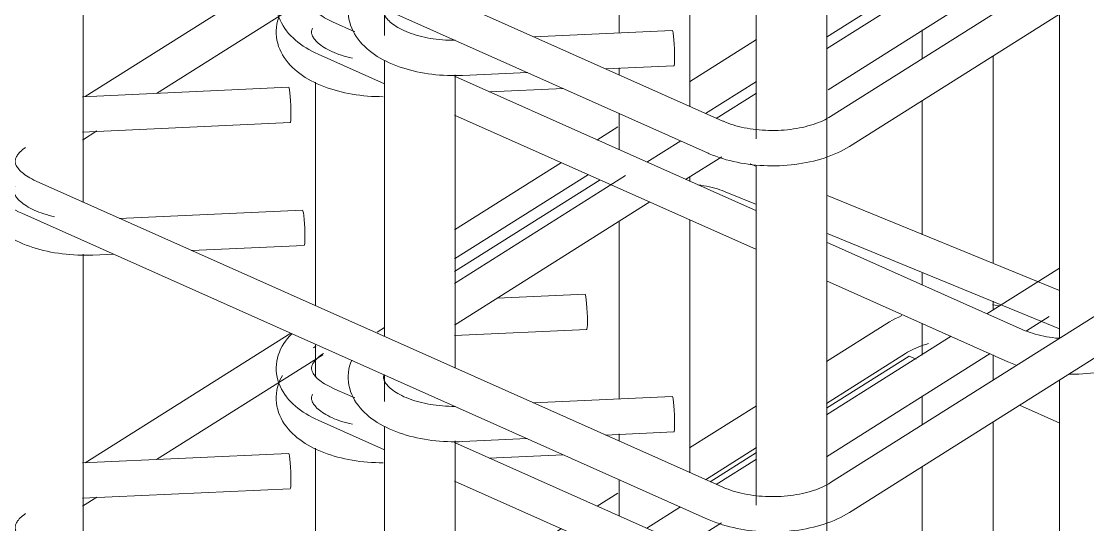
# Model space of a CAD drawing. Header units: millimetres. Extents: x -5792 to 12184, y -1888 to 8188.
# Drawn here: x 11337.4 to 11578.8, y 6353.3 to 6467.2 of the extents above; entities that cross this region are included whole.
import ezdxf

# ---------------------------------------------------------------- set-up
doc = ezdxf.new("R2010")
doc.units = ezdxf.units.MM
doc.layers.add('S-COLS', color=52, linetype='Continuous', lineweight=18)
doc.layers.add('S-RBAR', color=171, linetype='Continuous', lineweight=18)

# ---------------------------------------------------------------- blocks, each defined once
blk = doc.blocks.new('Rebar Bar - Part 4115378857-431004-3D Ortho')
at = {"layer": 'S-RBAR'}
for p, q in [((1531.31, 6426.24), (1531.31, 6497.42)), ((1531.31, 6343.36), (1531.31, 6414.53))]:
    blk.add_line(p, q, dxfattribs=at)
blk = doc.blocks.new('Rebar Bar - Part 3895964445-431004-3D Ortho')
at = {"layer": 'S-RBAR'}
for p, q in [((1599.5, 6469.93), (1599.5, 6464.02)), ((1599.5, 6458.25), (1599.5, 6395.89)), ((1615.5, 6388.73), (1615.5, 6455.11)), ((1599.5, 6387.18), (1599.5, 6381.14)), ((1599.5, 6375.39), (1599.5, 6313.01)), ((1615.5, 6306.28), (1615.5, 6372.24))]:
    blk.add_line(p, q, dxfattribs=at)
blk = doc.blocks.new('Rebar Bar - Part 3545093425-431004-3D Ortho')
at = {"layer": 'S-RBAR'}
for p, q in [((1699.69, 6111.71), (1699.69, 7337.87)), ((1683.69, 6517.5), (1683.69, 6440.59)), ((1683.69, 6434.62), (1683.69, 6357.71))]:
    blk.add_line(p, q, dxfattribs=at)
blk = doc.blocks.new('Rebar Bar - Part 1881958137-431004-3D Ortho')
at = {"layer": 'S-RBAR'}
for p, q in [((1583.92, 6453.43), (1583.92, 6402.81)), ((1583.92, 6394), (1583.92, 6386.67)), ((1583.92, 6370.56), (1583.92, 6319.93))]:
    blk.add_line(p, q, dxfattribs=at)
blk = doc.blocks.new('Rebar Bar - Part 1881958137-V4-3D Ortho')
at = {"layer": 'S-RBAR'}
for p, q in [((1668.66, 6447.91), (1668.66, 6505.14)), ((1652.66, 6504.81), (1652.66, 6464.54)), ((1652.66, 6456.68), (1652.66, 6455.04)), ((1652.66, 6446.39), (1652.66, 6438.09)), ((1668.66, 6430.96), (1668.66, 6432.03)), ((1652.66, 6421.94), (1652.66, 6381.68)), ((1668.66, 6365.02), (1668.66, 6422.28)), ((1652.66, 6373.82), (1652.66, 6372.16)), ((1652.66, 6363.51), (1652.66, 6355.22))]:
    blk.add_line(p, q, dxfattribs=at)
blk = doc.blocks.new('Rebar Bar - Part 2522033416-431004-3D Ortho')
at = {"layer": 'S-RBAR'}
for p, q in [((1752.3, 6468.87), (1752.3, 6395.4)), ((1752.3, 6385.98), (1752.3, 6312.52))]:
    blk.add_line(p, q, dxfattribs=at)
blk = doc.blocks.new('Rebar Bar - Part 2227165887-V7-3D Ortho')
at = {"layer": 'S-RBAR'}
for points in [[(1737.15, 6403.04, 0), (1737.72, 6402.95, 0), (1738.56, 6402.82, 0)], [(1713.23, 6398.81, 0), (1713.87, 6399.21, 0), (1714.54, 6399.58, 0), (1715.22, 6399.94, 0), (1715.92, 6400.27, 0), (1716.65, 6400.6, 0)], [(1717.49, 6392.05, 0), (1717.9, 6392.3, 0), (1718.34, 6392.54, 0), (1718.8, 6392.78, 0), (1719.29, 6393.01, 0), (1719.8, 6393.24, 0), (1720.33, 6393.46, 0), (1720.89, 6393.67, 0), (1721.46, 6393.88, 0), (1722.06, 6394.07, 0), (1722.67, 6394.25, 0)]]:
    blk.add_polyline3d(points, dxfattribs=at)
blk = doc.blocks.new('Rebar Bar - Part 1868550686-V8-3D Ortho')
at = {"layer": 'S-RBAR'}
for p, q in [((1713.23, 6398.81), (1699.56, 6390.2)), ((1699.56, 6380.74), (1717.49, 6392.05)), ((1683.72, 6380.21), (1668.54, 6370.64)), ((1672.16, 6363.46), (1683.72, 6370.75)), ((1652.32, 6360.42), (1647.64, 6357.46)), ((1639.58, 6352.38), (1615.38, 6337.12)), ((1615.38, 6327.66), (1648.36, 6348.46)), ((1578.31, 6313.75), (1531.77, 6284.41)), ((1547.94, 6285.15), (1585.56, 6308.86)), ((1531.19, 6274.58), (1534.42, 6276.62))]:
    blk.add_line(p, q, dxfattribs=at)
blk = doc.blocks.new('Rebar Bar - Part 4080672464-431004-3D Ortho')
at = {"layer": 'S-RBAR'}
for p, q in [((1577.83, 6286.52), (1531.19, 6284.38)), ((1531.19, 6276.37), (1578.2, 6278.53))]:
    blk.add_line(p, q, dxfattribs=at)
for points in [[(1577.84, 6286.52, 0), (1577.93, 6286.35, 0), (1578.02, 6285.91, 0), (1578.1, 6285.25, 0), (1578.19, 6284.4, 0), (1578.26, 6283.43, 0), (1578.31, 6282.39, 0), (1578.35, 6281.36, 0), (1578.36, 6280.41, 0)], [(1578.36, 6280.41, 0), (1578.35, 6279.6, 0), (1578.31, 6279, 0), (1578.26, 6278.63, 0), (1578.19, 6278.53, 0)]]:
    blk.add_polyline3d(points, dxfattribs=at)
blk = doc.blocks.new('Rebar Bar - Part 3575411732-431004-3D Ortho')
at = {"layer": 'S-RBAR'}
for points in [[(1517.41, 6258, 0), (1516.7, 6258.33, 0), (1516, 6258.68, 0), (1515.33, 6259.05, 0), (1514.67, 6259.43, 0), (1514.04, 6259.84, 0), (1513.43, 6260.27, 0), (1512.84, 6260.71, 0), (1512.27, 6261.18, 0), (1511.73, 6261.67, 0), (1511.22, 6262.18, 0), (1510.73, 6262.71, 0), (1510.27, 6263.26, 0), (1509.85, 6263.84, 0), (1509.46, 6264.44, 0), (1509.11, 6265.06, 0), (1508.79, 6265.71, 0), (1508.52, 6266.37, 0), (1508.3, 6267.06, 0), (1508.13, 6267.76, 0), (1508, 6268.47, 0), (1507.93, 6269.19, 0), (1507.92, 6269.92, 0), (1507.96, 6270.64, 0), (1508.05, 6271.36, 0), (1508.19, 6272.07, 0), (1508.39, 6272.77, 0), (1508.63, 6273.44, 0), (1508.92, 6274.1, 0), (1509.25, 6274.74, 0), (1509.62, 6275.35, 0), (1510.02, 6275.94, 0), (1510.46, 6276.51, 0), (1510.93, 6277.05, 0), (1511.43, 6277.57, 0), (1511.95, 6278.07, 0), (1512.51, 6278.55, 0), (1513.08, 6279.01, 0), (1513.68, 6279.45, 0), (1514.3, 6279.87, 0), (1514.95, 6280.26, 0)], [(1520.67, 6265.3, 0), (1520.18, 6265.53, 0), (1519.72, 6265.77, 0), (1519.28, 6266.01, 0), (1518.86, 6266.25, 0), (1518.48, 6266.5, 0), (1518.12, 6266.74, 0), (1517.79, 6266.99, 0), (1517.49, 6267.24, 0), (1517.22, 6267.48, 0), (1516.98, 6267.72, 0), (1516.77, 6267.95, 0), (1516.58, 6268.18, 0), (1516.43, 6268.39, 0), (1516.3, 6268.59, 0), (1516.19, 6268.78, 0), (1516.1, 6268.96, 0), (1516.04, 6269.12, 0), (1515.99, 6269.27, 0), (1515.95, 6269.41, 0), (1515.93, 6269.54, 0), (1515.92, 6269.67, 0), (1515.92, 6269.79, 0), (1515.92, 6269.92, 0), (1515.94, 6270.04, 0), (1515.97, 6270.18, 0), (1516.01, 6270.32, 0), (1516.06, 6270.48, 0), (1516.14, 6270.65, 0), (1516.23, 6270.83, 0), (1516.35, 6271.02, 0), (1516.49, 6271.23, 0), (1516.66, 6271.45, 0), (1516.85, 6271.68, 0), (1517.08, 6271.91, 0), (1517.33, 6272.15, 0), (1517.61, 6272.4, 0), (1517.93, 6272.65, 0), (1518.27, 6272.89, 0)]]:
    blk.add_polyline3d(points, dxfattribs=at)
blk = doc.blocks.new('Rebar Bar - Part 1868550686-431004-3D Ortho')
at = {"layer": 'S-RBAR'}
for p, q in [((1899.55, 6322.52), (1700.51, 6197.03)), ((1704.78, 6190.26), (1903.81, 6315.75))]:
    blk.add_line(p, q, dxfattribs=at)
blk = doc.blocks.new('Rebar Bar - Part 1868550686-V11-3D Ortho')
at = {"layer": 'S-RBAR'}
for p, q in [((1713.23, 6481.7), (1699.56, 6473.08)), ((1699.56, 6463.63), (1717.49, 6474.93)), ((1683.72, 6463.09), (1668.54, 6453.52)), ((1672.16, 6446.35), (1683.72, 6453.63)), ((1652.32, 6443.3), (1647.63, 6440.34)), ((1639.56, 6435.25), (1615.38, 6420)), ((1615.38, 6410.55), (1648.35, 6431.33)), ((1578.31, 6396.63), (1531.77, 6367.29)), ((1547.94, 6368.03), (1585.56, 6391.74)), ((1531.19, 6357.47), (1534.42, 6359.5))]:
    blk.add_line(p, q, dxfattribs=at)
blk = doc.blocks.new('Rebar Bar - Part 4006881331-431004-3D Ortho')
at = {"layer": 'S-RBAR'}
for p, q in [((1676.09, 6196), (1520.67, 6265.3)), ((1517.41, 6258), (1672.83, 6188.7))]:
    blk.add_line(p, q, dxfattribs=at)
blk = doc.blocks.new('Rebar Bar - Part 2227165887-431004-3D Ortho')
at = {"layer": 'S-RBAR'}
for points in [[(1700.51, 6197.03, 0), (1700.1, 6196.78, 0), (1699.67, 6196.54, 0), (1699.21, 6196.3, 0), (1698.73, 6196.07, 0), (1698.23, 6195.85, 0), (1697.7, 6195.64, 0), (1697.15, 6195.43, 0), (1696.57, 6195.24, 0), (1695.98, 6195.05, 0), (1695.38, 6194.88, 0), (1694.75, 6194.72, 0), (1694.11, 6194.57, 0), (1693.46, 6194.44, 0), (1692.79, 6194.32, 0), (1692.12, 6194.21, 0), (1691.43, 6194.12, 0), (1690.73, 6194.04, 0), (1690.03, 6193.97, 0), (1689.32, 6193.92, 0), (1688.61, 6193.89, 0), (1687.9, 6193.87, 0), (1687.18, 6193.86, 0), (1686.47, 6193.87, 0), (1685.76, 6193.9, 0), (1685.05, 6193.94, 0), (1684.34, 6194, 0), (1683.64, 6194.07, 0), (1682.95, 6194.15, 0), (1682.27, 6194.25, 0), (1681.6, 6194.37, 0), (1680.93, 6194.49, 0), (1680.29, 6194.63, 0), (1679.65, 6194.79, 0), (1679.03, 6194.95, 0), (1678.43, 6195.13, 0), (1677.85, 6195.32, 0), (1677.29, 6195.52, 0), (1676.75, 6195.73, 0), (1676.23, 6195.94, 0), (1676.09, 6196, 0)], [(1704.78, 6190.26, 0), (1704.13, 6189.87, 0), (1703.46, 6189.49, 0), (1702.77, 6189.14, 0), (1702.06, 6188.8, 0), (1701.33, 6188.48, 0), (1700.59, 6188.18, 0), (1699.83, 6187.9, 0), (1699.06, 6187.63, 0), (1698.27, 6187.39, 0), (1697.46, 6187.16, 0), (1696.65, 6186.95, 0), (1695.82, 6186.76, 0), (1694.99, 6186.59, 0), (1694.14, 6186.43, 0), (1693.28, 6186.29, 0), (1692.42, 6186.18, 0), (1691.55, 6186.08, 0), (1690.68, 6186, 0), (1689.8, 6185.94, 0), (1688.92, 6185.89, 0), (1688.03, 6185.87, 0), (1687.15, 6185.86, 0), (1686.26, 6185.88, 0), (1685.38, 6185.91, 0), (1684.5, 6185.96, 0), (1683.62, 6186.03, 0), (1682.75, 6186.12, 0), (1681.88, 6186.22, 0), (1681.02, 6186.35, 0), (1680.17, 6186.49, 0), (1679.33, 6186.66, 0), (1678.5, 6186.84, 0), (1677.68, 6187.04, 0), (1676.87, 6187.25, 0), (1676.07, 6187.49, 0), (1675.29, 6187.74, 0), (1674.52, 6188.01, 0), (1673.77, 6188.3, 0), (1673.03, 6188.61, 0), (1672.83, 6188.7, 0)]]:
    blk.add_polyline3d(points, dxfattribs=at)
blk = doc.blocks.new('Rebar Bar - Part 1868550686-V13-3D Ortho')
at = {"layer": 'S-RBAR'}
for p, q in [((1713.23, 6564.58), (1699.56, 6555.96)), ((1699.56, 6546.51), (1717.49, 6557.81)), ((1683.72, 6545.97), (1668.54, 6536.4)), ((1672.16, 6529.23), (1683.72, 6536.52)), ((1652.32, 6526.18), (1647.61, 6523.21)), ((1639.55, 6518.12), (1615.38, 6502.88)), ((1615.38, 6493.43), (1648.33, 6514.21)), ((1578.31, 6479.51), (1531.77, 6450.17)), ((1547.94, 6450.91), (1585.56, 6474.63)), ((1531.19, 6440.35), (1534.42, 6442.39))]:
    blk.add_line(p, q, dxfattribs=at)
blk = doc.blocks.new('Rebar Bar - Part 3575411732-V9-3D Ortho')
at = {"layer": 'S-RBAR'}
for points in [[(1509.06, 6268.25, 0), (1508.72, 6267.62, 0), (1508.42, 6266.97, 0), (1508.16, 6266.3, 0), (1507.95, 6265.61, 0), (1507.79, 6264.9, 0), (1507.69, 6264.19, 0), (1507.63, 6263.46, 0), (1507.63, 6262.74, 0), (1507.69, 6262.01, 0), (1507.8, 6261.3, 0), (1507.96, 6260.59, 0), (1508.17, 6259.9, 0), (1508.43, 6259.23, 0), (1508.73, 6258.58, 0), (1509.07, 6257.95, 0), (1509.45, 6257.34, 0), (1509.87, 6256.76, 0), (1510.31, 6256.2, 0), (1510.79, 6255.66, 0), (1511.3, 6255.15, 0), (1511.83, 6254.66, 0), (1512.39, 6254.18, 0), (1512.98, 6253.73, 0), (1513.58, 6253.3, 0), (1514.21, 6252.89, 0), (1514.86, 6252.5, 0), (1515.53, 6252.12, 0), (1516.22, 6251.77, 0), (1516.93, 6251.43, 0), (1517.66, 6251.11, 0), (1518.4, 6250.81, 0), (1519.16, 6250.53, 0), (1519.94, 6250.27, 0), (1520.73, 6250.02, 0), (1521.53, 6249.8, 0), (1522.34, 6249.59, 0), (1523.17, 6249.4, 0), (1524.01, 6249.22, 0), (1524.86, 6249.07, 0), (1525.71, 6248.94, 0), (1526.57, 6248.82, 0), (1527.44, 6248.72, 0), (1528.32, 6248.64, 0), (1529.2, 6248.58, 0), (1530.08, 6248.54, 0), (1530.96, 6248.51, 0), (1531.85, 6248.51, 0), (1532.73, 6248.52, 0), (1533.53, 6248.55, 0)], [(1515.87, 6264.04, 0), (1515.79, 6263.87, 0), (1515.73, 6263.71, 0), (1515.69, 6263.56, 0), (1515.66, 6263.43, 0), (1515.64, 6263.3, 0), (1515.63, 6263.17, 0), (1515.63, 6263.05, 0), (1515.64, 6262.92, 0), (1515.66, 6262.8, 0), (1515.69, 6262.66, 0), (1515.73, 6262.51, 0), (1515.8, 6262.35, 0), (1515.88, 6262.18, 0), (1515.98, 6261.99, 0), (1516.1, 6261.79, 0), (1516.25, 6261.58, 0), (1516.43, 6261.36, 0), (1516.63, 6261.13, 0), (1516.87, 6260.89, 0), (1517.13, 6260.65, 0), (1517.42, 6260.41, 0), (1517.74, 6260.16, 0), (1518.09, 6259.91, 0), (1518.47, 6259.66, 0), (1518.87, 6259.42, 0), (1519.31, 6259.18, 0), (1519.76, 6258.94, 0), (1520.25, 6258.71, 0), (1520.76, 6258.49, 0), (1521.29, 6258.28, 0), (1521.84, 6258.07, 0), (1522.41, 6257.88, 0), (1523, 6257.69, 0), (1523.61, 6257.52, 0), (1524.23, 6257.36, 0), (1524.87, 6257.21, 0)]]:
    blk.add_polyline3d(points, dxfattribs=at)
blk = doc.blocks.new('Rebar Bar - Part 2505259704-431004-3D Ortho')
at = {"layer": 'S-RBAR'}
for p, q in [((1580.99, 6258.73), (1539.45, 6256.83)), ((1555.82, 6249.57), (1581.35, 6250.74)), ((1533.53, 6248.55), (1538.17, 6248.76))]:
    blk.add_line(p, q, dxfattribs=at)
for points in [[(1581, 6258.73, 0), (1581.08, 6258.56, 0), (1581.17, 6258.13, 0), (1581.26, 6257.47, 0), (1581.34, 6256.62, 0), (1581.41, 6255.64, 0), (1581.47, 6254.6, 0), (1581.5, 6253.58, 0), (1581.51, 6252.63, 0)], [(1581.51, 6252.63, 0), (1581.5, 6251.82, 0), (1581.47, 6251.21, 0), (1581.41, 6250.85, 0), (1581.34, 6250.74, 0)]]:
    blk.add_polyline3d(points, dxfattribs=at)
blk = doc.blocks.new('Rebar Bar - Part 4080672464-V22-3D Ortho')
at = {"layer": 'S-RBAR'}
for p, q in [((1644.93, 6322.56), (1625.02, 6321.65)), ((1615.38, 6313.2), (1645.3, 6314.57))]:
    blk.add_line(p, q, dxfattribs=at)
for points in [[(1644.94, 6322.56, 0), (1645.03, 6322.39, 0), (1645.11, 6321.96, 0), (1645.2, 6321.3, 0), (1645.29, 6320.45, 0), (1645.36, 6319.47, 0), (1645.41, 6318.43, 0), (1645.45, 6317.4, 0), (1645.46, 6316.45, 0)], [(1645.46, 6316.45, 0), (1645.45, 6315.65, 0), (1645.41, 6315.04, 0), (1645.36, 6314.67, 0), (1645.29, 6314.57, 0)]]:
    blk.add_polyline3d(points, dxfattribs=at)
blk = doc.blocks.new('Rebar Bar - Part 3575411732-V23-3D Ortho')
at = {"layer": 'S-RBAR'}
for points in [[(1584.51, 6294.04, 0), (1583.8, 6294.37, 0), (1583.1, 6294.72, 0), (1582.43, 6295.09, 0), (1581.77, 6295.48, 0), (1581.14, 6295.88, 0), (1580.52, 6296.31, 0), (1579.93, 6296.76, 0), (1579.37, 6297.22, 0), (1578.83, 6297.71, 0), (1578.31, 6298.22, 0), (1577.83, 6298.75, 0), (1577.37, 6299.31, 0), (1576.95, 6299.88, 0), (1576.56, 6300.48, 0), (1576.21, 6301.11, 0), (1575.89, 6301.75, 0), (1575.62, 6302.42, 0), (1575.4, 6303.1, 0), (1575.22, 6303.8, 0), (1575.1, 6304.52, 0), (1575.03, 6305.24, 0), (1575.02, 6305.96, 0), (1575.05, 6306.69, 0), (1575.15, 6307.41, 0), (1575.29, 6308.12, 0), (1575.49, 6308.81, 0), (1575.73, 6309.49, 0), (1576.02, 6310.14, 0), (1576.35, 6310.78, 0), (1576.72, 6311.39, 0), (1577.12, 6311.98, 0), (1577.56, 6312.55, 0), (1578.03, 6313.1, 0), (1578.53, 6313.62, 0)], [(1587.77, 6301.35, 0), (1587.28, 6301.58, 0), (1586.82, 6301.81, 0), (1586.38, 6302.05, 0), (1585.96, 6302.29, 0), (1585.58, 6302.54, 0), (1585.22, 6302.79, 0), (1584.89, 6303.04, 0), (1584.59, 6303.28, 0), (1584.32, 6303.53, 0), (1584.08, 6303.77, 0), (1583.87, 6304, 0), (1583.68, 6304.22, 0), (1583.53, 6304.43, 0), (1583.4, 6304.64, 0), (1583.29, 6304.83, 0), (1583.2, 6305, 0), (1583.14, 6305.17, 0), (1583.09, 6305.32, 0), (1583.05, 6305.46, 0), (1583.03, 6305.59, 0), (1583.02, 6305.71, 0), (1583.01, 6305.84, 0), (1583.02, 6305.96, 0), (1583.04, 6306.09, 0), (1583.07, 6306.22, 0), (1583.11, 6306.37, 0), (1583.16, 6306.52, 0), (1583.24, 6306.69, 0), (1583.33, 6306.87, 0), (1583.45, 6307.07, 0), (1583.59, 6307.28, 0), (1583.76, 6307.49, 0), (1583.95, 6307.72, 0), (1584.18, 6307.95, 0), (1584.43, 6308.2, 0), (1584.71, 6308.44, 0), (1585.03, 6308.69, 0), (1585.37, 6308.94, 0), (1585.74, 6309.19, 0)]]:
    blk.add_polyline3d(points, dxfattribs=at)
blk = doc.blocks.new('Rebar Bar - Part 4101934677-V30-3D Ortho')
at = {"layer": 'S-RBAR'}
for p, q in [((1592.85, 6381.95), (1587.77, 6384.21)), ((1584.51, 6376.91), (1599.53, 6370.21)), ((1683.81, 6341.39), (1615.38, 6371.91)), ((1615.38, 6363.15), (1683.8, 6332.64)), ((1743.9, 6314.6), (1699.56, 6334.37)), ((1699.56, 6325.61), (1740.64, 6307.29))]:
    blk.add_line(p, q, dxfattribs=at)
blk = doc.blocks.new('Rebar Bar - Part 2955070818-V32-3D Ortho')
at = {"layer": 'S-RBAR'}
for p, q in [((1683.72, 6434.39), (1682.28, 6434.97)), ((1676.63, 6428.65), (1683.72, 6425.74)), ((1752.33, 6406.29), (1699.56, 6427.9)), ((1699.56, 6419.25), (1752.33, 6397.64)), ((1821.14, 6378.1), (1778.61, 6395.52)), ((1769.72, 6390.52), (1821.14, 6369.46))]:
    blk.add_line(p, q, dxfattribs=at)
blk = doc.blocks.new('Rebar Bar - Part 2227165887-V26-3D Ortho')
at = {"layer": 'S-RBAR'}
blk.add_polyline3d([(1670.44, 6347.34, 0), (1671.12, 6347.25, 0), (1671.78, 6347.14, 0), (1672.43, 6347.02, 0), (1673.06, 6346.88, 0), (1673.68, 6346.73, 0), (1674.28, 6346.57, 0), (1674.87, 6346.4, 0), (1675.43, 6346.22, 0), (1675.97, 6346.03, 0), (1676.49, 6345.83, 0), (1676.63, 6345.78, 0)], dxfattribs=at)
blk = doc.blocks.new('Rebar Bar - Part 642384819-V33-3D Ortho')
at = {"layer": 'S-RBAR'}
for p, q in [((1645.68, 6432.52), (1615.38, 6413.42)), ((1584.02, 6393.65), (1583.44, 6393.28))]:
    blk.add_line(p, q, dxfattribs=at)
blk = doc.blocks.new('Rebar Bar - Part 3575411732-V28-3D Ortho')
at = {"layer": 'S-RBAR'}
blk.add_line((1576.45, 6304.17), (1576.16, 6303.64), dxfattribs=at)
for points in [[(1576.1, 6303.54, 0), (1575.8, 6302.88, 0), (1575.55, 6302.21, 0), (1575.34, 6301.52, 0), (1575.18, 6300.82, 0), (1575.07, 6300.1, 0), (1575.02, 6299.38, 0), (1575.02, 6298.65, 0), (1575.08, 6297.93, 0), (1575.19, 6297.21, 0), (1575.35, 6296.51, 0), (1575.56, 6295.82, 0), (1575.82, 6295.15, 0), (1576.12, 6294.5, 0), (1576.46, 6293.87, 0), (1576.84, 6293.26, 0), (1577.25, 6292.68, 0), (1577.7, 6292.12, 0), (1578.18, 6291.58, 0), (1578.69, 6291.06, 0), (1579.22, 6290.57, 0), (1579.78, 6290.1, 0), (1580.36, 6289.65, 0), (1580.97, 6289.21, 0), (1581.6, 6288.8, 0), (1582.25, 6288.41, 0), (1582.92, 6288.04, 0), (1583.61, 6287.68, 0), (1584.32, 6287.35, 0), (1585.04, 6287.03, 0), (1585.79, 6286.73, 0), (1586.55, 6286.45, 0), (1587.32, 6286.18, 0), (1588.11, 6285.94, 0), (1588.92, 6285.71, 0), (1589.73, 6285.5, 0), (1590.56, 6285.31, 0), (1591.4, 6285.14, 0), (1592.24, 6284.99, 0), (1593.1, 6284.85, 0), (1593.96, 6284.73, 0), (1594.83, 6284.63, 0), (1595.71, 6284.56, 0), (1596.58, 6284.49, 0), (1597.47, 6284.45, 0), (1598.35, 6284.43, 0), (1599.23, 6284.42, 0)], [(1583.26, 6299.96, 0), (1583.18, 6299.78, 0), (1583.12, 6299.62, 0), (1583.07, 6299.48, 0), (1583.04, 6299.34, 0), (1583.02, 6299.21, 0), (1583.01, 6299.09, 0), (1583.02, 6298.96, 0), (1583.02, 6298.84, 0), (1583.04, 6298.71, 0), (1583.08, 6298.57, 0), (1583.12, 6298.42, 0), (1583.18, 6298.26, 0), (1583.26, 6298.09, 0), (1583.36, 6297.91, 0), (1583.49, 6297.71, 0), (1583.64, 6297.5, 0), (1583.82, 6297.28, 0), (1584.02, 6297.05, 0), (1584.25, 6296.81, 0), (1584.52, 6296.57, 0), (1584.81, 6296.32, 0), (1585.13, 6296.07, 0), (1585.48, 6295.82, 0), (1585.86, 6295.58, 0), (1586.26, 6295.33, 0), (1586.69, 6295.09, 0), (1587.15, 6294.85, 0), (1587.64, 6294.63, 0), (1588.14, 6294.4, 0), (1588.67, 6294.19, 0), (1589.22, 6293.99, 0), (1589.8, 6293.79, 0), (1590.39, 6293.61, 0), (1591, 6293.44, 0), (1591.62, 6293.28, 0), (1592.26, 6293.13, 0)]]:
    blk.add_polyline3d(points, dxfattribs=at)
blk = doc.blocks.new('Rebar Bar - Part 2505259704-V34-3D Ortho')
at = {"layer": 'S-RBAR'}
blk.add_line((1623.21, 6368.36), (1640, 6369.12), dxfattribs=at)
blk = doc.blocks.new('Rebar Bar - Part 4101934677-V35-3D Ortho')
at = {"layer": 'S-RBAR'}
for p, q in [((1592.85, 6464.82), (1587.77, 6467.08)), ((1584.51, 6459.78), (1599.53, 6453.08)), ((1683.72, 6424.3), (1615.38, 6454.77)), ((1615.38, 6446.01), (1683.72, 6415.54)), ((1743.9, 6397.47), (1699.56, 6417.23)), ((1699.56, 6408.48), (1740.64, 6390.16))]:
    blk.add_line(p, q, dxfattribs=at)
blk = doc.blocks.new('Rebar Bar - Part 2227165887-V36-3D Ortho')
at = {"layer": 'S-RBAR'}
for points in [[(1752.15, 6395.46, 0), (1751.45, 6395.53, 0), (1750.76, 6395.61, 0), (1750.08, 6395.71, 0), (1749.4, 6395.83, 0), (1748.74, 6395.95, 0), (1748.1, 6396.09, 0), (1747.46, 6396.25, 0), (1746.84, 6396.41, 0), (1746.24, 6396.59, 0), (1745.66, 6396.78, 0), (1745.1, 6396.98, 0), (1744.56, 6397.19, 0), (1744.04, 6397.41, 0), (1743.9, 6397.47, 0)], [(1772.58, 6391.72, 0), (1771.94, 6391.33, 0), (1771.27, 6390.95, 0), (1770.58, 6390.6, 0), (1769.87, 6390.26, 0), (1769.14, 6389.94, 0), (1768.4, 6389.64, 0), (1767.64, 6389.36, 0), (1766.87, 6389.09, 0), (1766.08, 6388.85, 0), (1765.27, 6388.62, 0), (1764.46, 6388.41, 0), (1763.63, 6388.22, 0), (1762.8, 6388.05, 0), (1761.95, 6387.89, 0), (1761.09, 6387.76, 0), (1760.23, 6387.64, 0), (1759.36, 6387.54, 0), (1758.49, 6387.46, 0), (1757.61, 6387.4, 0), (1756.73, 6387.35, 0), (1755.84, 6387.33, 0), (1754.96, 6387.32, 0), (1754.43, 6387.33, 0)], [(1742.33, 6389.47, 0), (1741.57, 6389.76, 0), (1740.84, 6390.07, 0), (1740.64, 6390.16, 0)]]:
    blk.add_polyline3d(points, dxfattribs=at)
blk = doc.blocks.new('Rebar Bar - Part 2955070818-V38-3D Ortho')
at = {"layer": 'S-RBAR'}
for p, q in [((1683.72, 6517.25), (1682.23, 6517.86)), ((1676.63, 6511.51), (1683.72, 6508.61)), ((1752.33, 6489.15), (1699.56, 6510.76)), ((1699.56, 6502.12), (1752.33, 6480.51)), ((1821.07, 6461), (1778.61, 6478.39)), ((1769.72, 6473.39), (1821.07, 6452.36))]:
    blk.add_line(p, q, dxfattribs=at)
blk = doc.blocks.new('Rebar Bar - Part 2505259704-V40-3D Ortho')
at = {"layer": 'S-RBAR'}
blk.add_line((1623.21, 6451.22), (1640.03, 6451.99), dxfattribs=at)
blk = doc.blocks.new('Rebar Bar - Part 1926995606-431004-3D Ortho')
at = {"layer": 'S-RBAR'}
for p, q in [((1795.99, 6356.04), (1768.17, 6338.5)), ((1768.17, 6329.04), (1800.26, 6349.27)), ((1752.4, 6328.55), (1735.86, 6318.13)), ((1744.61, 6314.18), (1749.95, 6317.55)), ((1727.82, 6313.05), (1723.87, 6310.57)), ((1729.79, 6304.84), (1736.59, 6309.13)), ((1704.97, 6298.65), (1699.56, 6295.24)), ((1699.56, 6285.78), (1712.34, 6293.84)), ((1683.79, 6285.29), (1674.59, 6279.5)), ((1666.54, 6274.42), (1658.88, 6269.59)), ((1668.03, 6265.9), (1675.83, 6270.82)), ((1654.07, 6266.55), (1615.38, 6242.16)), ((1615.38, 6232.7), (1659.6, 6260.58)), ((1599.58, 6232.2), (1597.88, 6231.13))]:
    blk.add_line(p, q, dxfattribs=at)
blk = doc.blocks.new('Rebar Bar - Part 1926995606-V62-3D Ortho')
at = {"layer": 'S-RBAR'}
for p, q in [((1795.99, 6438.9), (1768.17, 6421.36)), ((1768.17, 6411.91), (1800.26, 6432.14)), ((1752.33, 6411.37), (1735.86, 6400.99)), ((1744.84, 6397.19), (1749.95, 6400.41)), ((1727.82, 6395.92), (1699.56, 6378.11)), ((1699.56, 6368.65), (1736.59, 6391.99)), ((1683.72, 6368.12), (1674.61, 6362.37)), ((1666.55, 6357.29), (1658.88, 6352.45)), ((1668.03, 6348.77), (1675.84, 6353.69)), ((1654.07, 6349.42), (1615.38, 6325.03)), ((1615.38, 6315.57), (1659.6, 6343.45)), ((1599.61, 6315.08), (1597.88, 6313.99))]:
    blk.add_line(p, q, dxfattribs=at)
blk = doc.blocks.new('Rebar Bar - Part 4080672464-V64-3D Ortho')
at = {"layer": 'S-RBAR'}
for p, q in [((1664.68, 6382.27), (1633.21, 6380.83)), ((1617.22, 6372.09), (1631.84, 6372.76)), ((1649.49, 6373.57), (1665.04, 6374.28))]:
    blk.add_line(p, q, dxfattribs=at)
for points in [[(1664.69, 6382.27, 0), (1664.77, 6382.1, 0), (1664.86, 6381.67, 0), (1664.95, 6381.01, 0), (1665.03, 6380.16, 0), (1665.1, 6379.18, 0), (1665.16, 6378.14, 0), (1665.19, 6377.11, 0), (1665.21, 6376.16, 0)], [(1665.21, 6376.16, 0), (1665.19, 6375.36, 0), (1665.16, 6374.75, 0), (1665.1, 6374.39, 0), (1665.03, 6374.28, 0)]]:
    blk.add_polyline3d(points, dxfattribs=at)
blk = doc.blocks.new('Rebar Bar - Part 3575411732-V65-3D Ortho')
at = {"layer": 'S-RBAR'}
for points in [[(1592.1, 6390.48, 0), (1591.85, 6389.84, 0), (1591.64, 6389.15, 0), (1591.49, 6388.44, 0), (1591.38, 6387.72, 0), (1591.32, 6387, 0), (1591.33, 6386.28, 0), (1591.38, 6385.55, 0), (1591.49, 6384.84, 0), (1591.65, 6384.13, 0), (1591.86, 6383.44, 0), (1592.12, 6382.77, 0), (1592.42, 6382.12, 0), (1592.76, 6381.49, 0), (1593.14, 6380.88, 0), (1593.56, 6380.3, 0), (1594.01, 6379.74, 0), (1594.48, 6379.2, 0), (1594.99, 6378.69, 0), (1595.52, 6378.19, 0), (1596.08, 6377.72, 0), (1596.67, 6377.27, 0), (1597.27, 6376.84, 0), (1597.9, 6376.43, 0), (1598.55, 6376.04, 0), (1599.22, 6375.66, 0), (1599.91, 6375.31, 0), (1600.62, 6374.97, 0), (1601.35, 6374.65, 0), (1602.09, 6374.35, 0), (1602.85, 6374.07, 0), (1603.63, 6373.81, 0), (1604.42, 6373.56, 0), (1605.22, 6373.34, 0), (1606.04, 6373.13, 0), (1606.86, 6372.94, 0), (1607.7, 6372.76, 0), (1608.55, 6372.61, 0), (1609.4, 6372.47, 0), (1610.27, 6372.36, 0), (1611.13, 6372.26, 0), (1612.01, 6372.18, 0), (1612.89, 6372.12, 0), (1613.77, 6372.08, 0), (1614.65, 6372.05, 0), (1615.54, 6372.05, 0), (1616.42, 6372.06, 0), (1617.22, 6372.09, 0)], [(1599.42, 6387.25, 0), (1599.38, 6387.1, 0), (1599.35, 6386.96, 0), (1599.33, 6386.84, 0), (1599.32, 6386.71, 0), (1599.32, 6386.59, 0), (1599.33, 6386.46, 0), (1599.35, 6386.33, 0), (1599.38, 6386.2, 0), (1599.43, 6386.05, 0), (1599.49, 6385.89, 0), (1599.57, 6385.72, 0), (1599.67, 6385.53, 0), (1599.79, 6385.33, 0), (1599.94, 6385.12, 0), (1600.12, 6384.9, 0), (1600.32, 6384.67, 0), (1600.56, 6384.43, 0), (1600.82, 6384.19, 0), (1601.11, 6383.95, 0), (1601.43, 6383.7, 0), (1601.78, 6383.45, 0), (1602.16, 6383.2, 0), (1602.57, 6382.96, 0), (1603, 6382.72, 0), (1603.46, 6382.48, 0), (1603.94, 6382.25, 0), (1604.45, 6382.03, 0), (1604.98, 6381.81, 0), (1605.53, 6381.61, 0), (1606.1, 6381.42, 0), (1606.69, 6381.23, 0), (1607.3, 6381.06, 0), (1607.93, 6380.9, 0), (1608.57, 6380.75, 0), (1609.22, 6380.62, 0), (1609.89, 6380.5, 0), (1610.56, 6380.39, 0), (1611.25, 6380.3, 0), (1611.95, 6380.22, 0), (1612.65, 6380.15, 0), (1613.36, 6380.11, 0), (1614.07, 6380.07, 0), (1614.78, 6380.05, 0), (1615.5, 6380.05, 0)]]:
    blk.add_polyline3d(points, dxfattribs=at)
blk = doc.blocks.new('Rebar Bar - Part 1926995606-V66-3D Ortho')
at = {"layer": 'S-RBAR'}
for p, q in [((1795.99, 6521.77), (1768.17, 6504.23)), ((1768.17, 6494.77), (1800.26, 6515)), ((1752.33, 6494.24), (1735.86, 6483.86)), ((1744.61, 6479.92), (1749.95, 6483.28)), ((1727.82, 6478.79), (1699.56, 6460.97)), ((1699.93, 6451.74), (1736.59, 6474.86)), ((1683.72, 6450.98), (1674.62, 6445.25)), ((1666.57, 6440.17), (1658.88, 6435.32)), ((1667.66, 6431.4), (1675.85, 6436.57)), ((1654.07, 6432.29), (1615.38, 6407.89)), ((1615.38, 6398.44), (1659.6, 6426.32)), ((1599.53, 6397.9), (1597.88, 6396.86))]:
    blk.add_line(p, q, dxfattribs=at)
blk = doc.blocks.new('Rebar Bar - Part 4080672464-V69-3D Ortho')
at = {"layer": 'S-RBAR'}
for p, q in [((1664.68, 6465.14), (1633.24, 6463.7)), ((1649.52, 6456.44), (1665.04, 6457.15)), ((1617.22, 6454.96), (1631.87, 6455.63))]:
    blk.add_line(p, q, dxfattribs=at)
for points in [[(1664.69, 6465.14, 0), (1664.77, 6464.97, 0), (1664.86, 6464.54, 0), (1664.95, 6463.87, 0), (1665.03, 6463.03, 0), (1665.1, 6462.05, 0), (1665.16, 6461.01, 0), (1665.19, 6459.98, 0), (1665.21, 6459.03, 0)], [(1665.21, 6459.03, 0), (1665.19, 6458.23, 0), (1665.16, 6457.62, 0), (1665.1, 6457.25, 0), (1665.03, 6457.15, 0)]]:
    blk.add_polyline3d(points, dxfattribs=at)
blk = doc.blocks.new('Rebar Bar - Part 3575411732-V70-3D Ortho')
at = {"layer": 'S-RBAR'}
for points in [[(1592.1, 6473.36, 0), (1591.85, 6472.7, 0), (1591.64, 6472.01, 0), (1591.49, 6471.31, 0), (1591.38, 6470.59, 0), (1591.32, 6469.87, 0), (1591.33, 6469.14, 0), (1591.38, 6468.42, 0), (1591.49, 6467.7, 0), (1591.65, 6467, 0), (1591.86, 6466.31, 0), (1592.12, 6465.64, 0), (1592.42, 6464.99, 0), (1592.76, 6464.36, 0), (1593.14, 6463.75, 0), (1593.56, 6463.17, 0), (1594.01, 6462.61, 0), (1594.48, 6462.07, 0), (1594.99, 6461.56, 0), (1595.52, 6461.06, 0), (1596.08, 6460.59, 0), (1596.67, 6460.14, 0), (1597.27, 6459.71, 0), (1597.9, 6459.29, 0), (1598.55, 6458.9, 0), (1599.22, 6458.53, 0), (1599.91, 6458.17, 0), (1600.62, 6457.84, 0), (1601.35, 6457.52, 0), (1602.09, 6457.22, 0), (1602.85, 6456.94, 0), (1603.63, 6456.68, 0), (1604.42, 6456.43, 0), (1605.22, 6456.2, 0), (1606.04, 6455.99, 0), (1606.86, 6455.8, 0), (1607.7, 6455.63, 0), (1608.55, 6455.48, 0), (1609.4, 6455.34, 0), (1610.27, 6455.22, 0), (1611.13, 6455.13, 0), (1612.01, 6455.05, 0), (1612.89, 6454.99, 0), (1613.77, 6454.94, 0), (1614.65, 6454.92, 0), (1615.54, 6454.92, 0), (1616.42, 6454.93, 0), (1617.22, 6454.96, 0)], [(1599.42, 6470.12, 0), (1599.38, 6469.97, 0), (1599.35, 6469.83, 0), (1599.33, 6469.7, 0), (1599.32, 6469.58, 0), (1599.32, 6469.46, 0), (1599.33, 6469.33, 0), (1599.35, 6469.2, 0), (1599.38, 6469.06, 0), (1599.43, 6468.92, 0), (1599.49, 6468.76, 0), (1599.57, 6468.58, 0), (1599.67, 6468.4, 0), (1599.79, 6468.2, 0), (1599.94, 6467.99, 0), (1600.12, 6467.77, 0), (1600.32, 6467.54, 0), (1600.56, 6467.3, 0), (1600.82, 6467.06, 0), (1601.11, 6466.81, 0), (1601.43, 6466.56, 0), (1601.78, 6466.32, 0), (1602.16, 6466.07, 0), (1602.57, 6465.82, 0), (1603, 6465.58, 0), (1603.46, 6465.35, 0), (1603.94, 6465.12, 0), (1604.45, 6464.9, 0), (1604.98, 6464.68, 0), (1605.53, 6464.48, 0), (1606.1, 6464.28, 0), (1606.69, 6464.1, 0), (1607.3, 6463.93, 0), (1607.93, 6463.77, 0), (1608.57, 6463.62, 0), (1609.22, 6463.49, 0), (1609.89, 6463.36, 0), (1610.56, 6463.26, 0), (1611.25, 6463.16, 0), (1611.95, 6463.09, 0), (1612.65, 6463.02, 0), (1613.36, 6462.97, 0), (1614.07, 6462.94, 0), (1614.78, 6462.92, 0), (1615.5, 6462.92, 0)]]:
    blk.add_polyline3d(points, dxfattribs=at)
blk = doc.blocks.new('Rebar Bar - Part 733586990-431004-3D Ortho')
at = {"layer": 'S-RBAR'}
for p, q in [((1721.27, 6465.27), (1721.27, 6458.75)), ((1737.27, 6412.41), (1737.27, 6459.39)), ((1721.27, 6449.3), (1721.27, 6418.88)), ((1721.27, 6410.39), (1721.27, 6407.5)), ((1737.27, 6401.88), (1737.27, 6403.84)), ((1721.27, 6398.85), (1721.27, 6391.65)), ((1737.27, 6385.94), (1737.27, 6391.69)), ((1721.27, 6382.41), (1721.27, 6375.86)), ((1737.27, 6329.54), (1737.27, 6376.51)), ((1721.27, 6366.42), (1721.27, 6336.01))]:
    blk.add_line(p, q, dxfattribs=at)

msp = doc.modelspace()

# ---------------------------------------------------------------- linework, layer by layer
at = {"layer": 'S-COLS'}
for p, q in [((11538.41267, 6391.43561), (11519.66192, 6379.61341)), ((11539.94621, 6390.75183), (11538.41267, 6391.43561)), ((11572.51392, 6376.23028), (11563.38212, 6380.30203)), ((11503.81466, 6369.62183), (11493.30577, 6362.99606))]:
    msp.add_line(p, q, dxfattribs=at)

# ---------------------------------------------------------------- block references
at = {"layer": 'S-RBAR'}
for name, p in [('Rebar Bar - Part 733586990-431004-3D Ortho', (9820.09726, 0)), ('Rebar Bar - Part 1881958137-V4-3D Ortho', (9820.09726, 0)), ('Rebar Bar - Part 1881958137-431004-3D Ortho', (9820.09726, 0)), ('Rebar Bar - Part 4115378857-431004-3D Ortho', (9820.09726, 0)), ('Rebar Bar - Part 2522033416-431004-3D Ortho', (9820.09726, 0)), ('Rebar Bar - Part 3895964445-431004-3D Ortho', (9820.09726, 0)), ('Rebar Bar - Part 3545093425-431004-3D Ortho', (9820.09726, 0)), ('Rebar Bar - Part 1868550686-431004-3D Ortho', (9820.09726, 248.64454)), ('Rebar Bar - Part 1868550686-V13-3D Ortho', (9820.09726, 0)), ('Rebar Bar - Part 1926995606-V66-3D Ortho', (9820.09726, 0)), ('Rebar Bar - Part 2955070818-V38-3D Ortho', (9820.09726, 0)), ('Rebar Bar - Part 4006881331-431004-3D Ortho', (9820.09726, 248.64454)), ('Rebar Bar - Part 1868550686-431004-3D Ortho', (9820.09726, 165.76302)), ('Rebar Bar - Part 1868550686-V11-3D Ortho', (9820.09726, 0)), ('Rebar Bar - Part 3575411732-V23-3D Ortho', (9820.09726, 165.73415)), ('Rebar Bar - Part 3575411732-V70-3D Ortho', (9820.09726, 0)), ('Rebar Bar - Part 3575411732-V28-3D Ortho', (9820.09726, 165.73415)), ('Rebar Bar - Part 4101934677-V35-3D Ortho', (9820.09726, 0)), ('Rebar Bar - Part 4080672464-V69-3D Ortho', (9820.09726, 0)), ('Rebar Bar - Part 4080672464-431004-3D Ortho', (9820.09726, 165.76302)), ('Rebar Bar - Part 2505259704-V40-3D Ortho', (9820.09726, 0)), ('Rebar Bar - Part 3575411732-431004-3D Ortho', (9820.09726, 165.76302)), ('Rebar Bar - Part 2227165887-431004-3D Ortho', (9820.09726, 248.64454)), ('Rebar Bar - Part 1926995606-V62-3D Ortho', (9820.09726, 0)), ('Rebar Bar - Part 2955070818-V32-3D Ortho', (9820.09726, 0)), ('Rebar Bar - Part 3575411732-V9-3D Ortho', (9820.09726, 165.76302)), ('Rebar Bar - Part 4006881331-431004-3D Ortho', (9820.09726, 165.76302)), ('Rebar Bar - Part 642384819-V33-3D Ortho', (9820.09726, 0)), ('Rebar Bar - Part 2227165887-V26-3D Ortho', (9820.09726, 82.86708)), ('Rebar Bar - Part 2505259704-431004-3D Ortho', (9820.09726, 165.76302)), ('Rebar Bar - Part 4080672464-V22-3D Ortho', (9820.09726, 82.86708)), ('Rebar Bar - Part 1868550686-431004-3D Ortho', (9820.09726, 82.88151)), ('Rebar Bar - Part 2227165887-V7-3D Ortho', (9820.09726, 0)), ('Rebar Bar - Part 1868550686-V8-3D Ortho', (9820.09726, 0)), ('Rebar Bar - Part 3575411732-V23-3D Ortho', (9820.09726, 82.86708)), ('Rebar Bar - Part 2227165887-V36-3D Ortho', (9820.09726, 0)), ('Rebar Bar - Part 3575411732-V65-3D Ortho', (9820.09726, 0)), ('Rebar Bar - Part 3575411732-V28-3D Ortho', (9820.09726, 82.86708)), ('Rebar Bar - Part 4101934677-V30-3D Ortho', (9820.09726, 0)), ('Rebar Bar - Part 4080672464-V64-3D Ortho', (9820.09726, 0)), ('Rebar Bar - Part 4080672464-431004-3D Ortho', (9820.09726, 82.88151)), ('Rebar Bar - Part 2505259704-V34-3D Ortho', (9820.09726, 0)), ('Rebar Bar - Part 3575411732-431004-3D Ortho', (9820.09726, 82.88151)), ('Rebar Bar - Part 2227165887-431004-3D Ortho', (9820.09726, 165.76302)), ('Rebar Bar - Part 1926995606-431004-3D Ortho', (9820.09726, 0))]:
    msp.add_blockref(name, p, dxfattribs=at)

doc.saveas('drawing.dxf')
